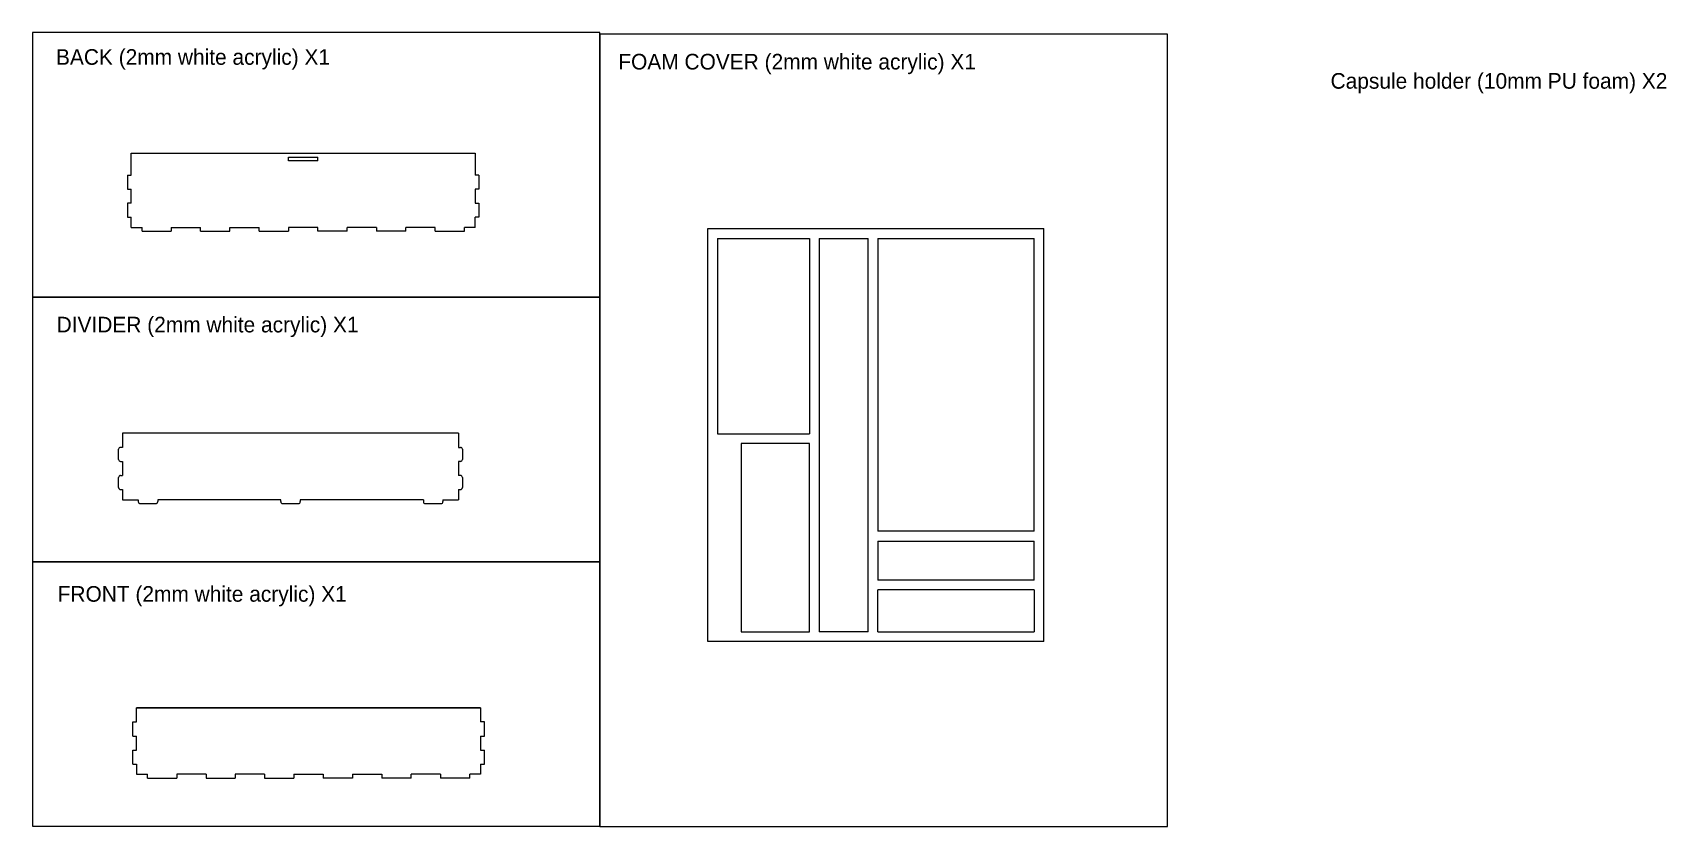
# Paper-space layout '2 mm Acrylic (2)' of a CAD drawing. Header units: inches. Extents: x 0 to 418, y 0 to 203.
# The model-space entities are those that its viewports show. They can reach past a viewport. Long polylines and large blocks are cut down to what shows.
import ezdxf

# ---------------------------------------------------------------- set-up
doc = ezdxf.new("R2010")
doc.units = ezdxf.units.IN
doc.header["$MEASUREMENT"] = 0
doc.layers.add('Layer 1', color=7, linetype='Continuous')

msp = doc.modelspace()

# ---------------------------------------------------------------- linework, layer by layer
at = {"layer": 'Layer 1', "color": 7, "lineweight": 9}
for points in [[(2266.85, 66.99), (2438.85, 66.99)], [(2266.85, -144.51), (2266.85, 66.99)], [(2438.85, -144.51), (2438.85, 66.99)], [(2271.85, 61.99), (2318.85, 61.99)], [(2271.85, 61.99), (2271.85, -38.01)], [(2318.85, 61.99), (2318.85, -38.01)], [(2323.85, 61.99), (2348.85, 61.99)], [(2323.85, 61.99), (2323.85, -139.51)], [(2348.85, -139.51), (2348.85, 61.99)], [(2353.85, 61.99), (2433.85, 61.99)], [(2353.85, 61.99), (2353.85, -88.01)], [(2433.85, -88.01), (2433.85, 61.99)], [(2271.85, -38.01), (2318.85, -38.01)], [(2283.85, -43.01), (2283.85, -139.51)], [(2318.85, -43.01), (2283.85, -43.01)], [(2318.85, -139.51), (2318.85, -43.01)], [(2433.85, -88.01), (2353.85, -88.01)], [(2353.85, -93.01), (2353.85, -113.01)], [(2353.85, -93.01), (2433.85, -93.01)], [(2433.85, -113.01), (2433.85, -93.01)], [(2433.85, -113.01), (2353.85, -113.01)], [(2353.85, -139.51), (2353.85, -118.01)], [(2433.85, -118.01), (2353.85, -118.01)], [(2433.85, -118.01), (2433.85, -139.51)], [(2283.85, -139.51), (2318.85, -139.51)], [(2348.85, -139.51), (2323.85, -139.51)], [(2353.85, -139.51), (2433.85, -139.51)], [(2438.85, -144.51), (2266.85, -144.51)], [(2379.42, -740.65), (2379.42, -729.45)], [(2379.42, -729.45), (2555.42, -729.45)], [(2459.92, -733.45), (2459.92, -731.45)], [(2459.92, -731.45), (2474.92, -731.45)], [(2474.92, -733.45), (2459.92, -733.45)], [(2474.92, -733.45), (2474.92, -731.45)], [(2555.42, -729.45), (2555.42, -740.65)], [(2377.42, -740.65), (2377.42, -747.85)], [(2377.42, -740.65), (2379.42, -740.65)], [(2557.42, -740.65), (2555.42, -740.65)], [(2557.42, -740.65), (2557.42, -747.85)], [(2377.42, -747.85), (2379.42, -747.85)], [(2379.42, -755.05), (2379.42, -747.85)], [(2557.42, -747.85), (2555.42, -747.85)], [(2555.42, -747.85), (2555.42, -755.05)], [(2377.42, -755.05), (2377.42, -762.25)], [(2379.42, -755.05), (2377.42, -755.05)], [(2555.42, -755.05), (2557.42, -755.05)], [(2557.42, -755.05), (2557.42, -762.25)], [(2377.42, -762.25), (2379.42, -762.25)], [(2379.42, -767.45), (2379.42, -762.25)], [(2379.42, -767.45), (2384.92, -767.45)], [(2384.92, -769.45), (2384.92, -767.45)], [(2399.92, -767.45), (2399.92, -769.45)], [(2399.92, -767.45), (2414.92, -767.45)], [(2414.92, -769.45), (2414.92, -767.45)], [(2429.92, -769.45), (2429.92, -767.45)], [(2429.92, -767.45), (2444.92, -767.45)], [(2444.92, -769.45), (2444.92, -767.45)], [(2474.92, -767.45), (2459.92, -767.45)], [(2459.92, -767.45), (2459.92, -769.45)], [(2474.92, -769.45), (2474.92, -767.45)], [(2504.92, -767.45), (2489.92, -767.45)], [(2489.92, -769.45), (2489.92, -767.45)], [(2504.92, -767.45), (2504.92, -769.45)], [(2534.92, -767.45), (2519.92, -767.45)], [(2519.92, -769.45), (2519.92, -767.45)], [(2534.92, -769.45), (2534.92, -767.45)], [(2555.42, -767.45), (2549.92, -767.45)], [(2549.92, -769.45), (2549.92, -767.45)], [(2557.42, -762.25), (2555.42, -762.25)], [(2555.42, -767.45), (2555.42, -762.25)], [(2384.92, -769.45), (2399.92, -769.45)], [(2414.92, -769.45), (2429.92, -769.45)], [(2444.92, -769.45), (2459.92, -769.45)], [(2489.92, -769.45), (2474.92, -769.45)], [(2519.92, -769.45), (2504.92, -769.45)], [(2534.92, -769.45), (2549.92, -769.45)], [(2381.42, -865.95), (2381.42, -873.15)], [(2553.42, -865.95), (2381.42, -865.95)], [(2553.42, -865.95), (2553.42, -873.15)], [(2379.42, -879.35), (2379.42, -874.15)], [(2381.42, -873.15), (2380.42, -873.15)], [(2553.42, -873.15), (2554.42, -873.15)], [(2555.42, -874.15), (2555.42, -879.35)], [(2380.42, -880.35), (2381.42, -880.35)], [(2381.42, -880.35), (2381.42, -887.55)], [(2554.42, -880.35), (2553.42, -880.35)], [(2553.42, -880.35), (2553.42, -887.55)], [(2379.42, -893.75), (2379.42, -888.55)], [(2380.42, -887.55), (2381.42, -887.55)], [(2380.42, -894.75), (2381.42, -894.75)], [(2381.42, -894.75), (2381.42, -899.95)], [(2554.42, -887.55), (2553.42, -887.55)], [(2553.42, -894.75), (2554.42, -894.75)], [(2553.42, -894.75), (2553.42, -899.95)], [(2555.42, -888.55), (2555.42, -893.75)], [(2381.42, -899.95), (2389.42, -899.95)], [(2389.42, -899.95), (2389.42, -900.95)], [(2390.42, -901.95), (2398.42, -901.95)], [(2399.42, -899.95), (2399.42, -900.95)], [(2462.42, -899.95), (2399.42, -899.95)], [(2462.42, -900.95), (2462.42, -899.95)], [(2463.42, -901.95), (2471.42, -901.95)], [(2535.42, -899.95), (2472.42, -899.95)], [(2472.42, -899.95), (2472.42, -900.95)], [(2535.42, -899.95), (2535.42, -900.95)], [(2536.42, -901.95), (2544.42, -901.95)], [(2545.42, -899.95), (2553.42, -899.95)], [(2545.42, -899.95), (2545.42, -900.95)], [(2379.42, -1025.83), (2555.42, -1025.83)], [(2379.42, -1033.03), (2379.42, -1025.83)], [(2555.42, -1025.83), (2379.42, -1025.83)], [(2555.42, -1025.83), (2555.42, -1033.03)], [(2377.42, -1040.23), (2377.42, -1033.03)], [(2377.42, -1033.03), (2379.42, -1033.03)], [(2557.42, -1033.03), (2555.42, -1033.03)], [(2557.42, -1040.23), (2557.42, -1033.03)], [(2377.42, -1040.23), (2379.42, -1040.23)], [(2379.42, -1047.43), (2379.42, -1040.23)], [(2555.42, -1040.23), (2557.42, -1040.23)], [(2555.42, -1040.23), (2555.42, -1047.43)], [(2377.42, -1054.63), (2377.42, -1047.43)], [(2377.42, -1047.43), (2379.42, -1047.43)], [(2555.42, -1047.43), (2557.42, -1047.43)], [(2557.42, -1054.63), (2557.42, -1047.43)], [(2377.42, -1054.63), (2379.42, -1054.63)], [(2379.42, -1054.63), (2379.42, -1059.83)], [(2379.42, -1059.83), (2384.92, -1059.83)], [(2384.92, -1061.83), (2384.92, -1059.83)], [(2384.92, -1061.83), (2399.92, -1061.83)], [(2399.92, -1059.83), (2399.92, -1061.83)], [(2414.92, -1059.83), (2399.92, -1059.83)], [(2414.92, -1059.83), (2414.92, -1061.83)], [(2414.92, -1061.83), (2429.92, -1061.83)], [(2429.92, -1059.83), (2429.92, -1061.83)], [(2444.92, -1059.83), (2429.92, -1059.83)], [(2444.92, -1059.83), (2444.92, -1061.83)], [(2444.92, -1061.83), (2459.92, -1061.83)], [(2459.92, -1059.83), (2474.92, -1059.83)], [(2459.92, -1059.83), (2459.92, -1061.83)], [(2474.92, -1059.83), (2474.92, -1061.83)], [(2489.92, -1061.83), (2474.92, -1061.83)], [(2489.92, -1059.83), (2504.92, -1059.83)], [(2489.92, -1059.83), (2489.92, -1061.83)], [(2504.92, -1059.83), (2504.92, -1061.83)], [(2519.92, -1061.83), (2504.92, -1061.83)], [(2534.92, -1059.83), (2519.92, -1059.83)], [(2519.92, -1061.83), (2519.92, -1059.83)], [(2534.92, -1059.83), (2534.92, -1061.83)], [(2549.92, -1061.83), (2534.92, -1061.83)], [(2555.42, -1059.83), (2549.92, -1059.83)], [(2549.92, -1061.83), (2549.92, -1059.83)], [(2555.42, -1054.63), (2557.42, -1054.63)], [(2555.42, -1054.63), (2555.42, -1059.83)]]:
    msp.add_lwpolyline(points, dxfattribs=at)
for points in [[(2380.42, -873.15), (2379.86, -873.15), (2379.42, -873.6), (2379.42, -874.15)], [(2555.42, -874.15), (2555.42, -873.6), (2554.97, -873.15), (2554.42, -873.15)], [(2379.42, -879.35), (2379.42, -879.9), (2379.86, -880.35), (2380.42, -880.35)], [(2554.42, -880.35), (2554.97, -880.35), (2555.42, -879.9), (2555.42, -879.35)], [(2380.42, -887.55), (2379.86, -887.55), (2379.42, -888), (2379.42, -888.55)], [(2379.42, -893.75), (2379.42, -894.3), (2379.86, -894.75), (2380.42, -894.75)], [(2555.42, -888.55), (2555.42, -888), (2554.97, -887.55), (2554.42, -887.55)], [(2554.42, -894.75), (2554.97, -894.75), (2555.42, -894.3), (2555.42, -893.75)], [(2389.42, -900.95), (2389.42, -901.5), (2389.86, -901.95), (2390.42, -901.95)], [(2398.42, -901.95), (2398.97, -901.95), (2399.42, -901.5), (2399.42, -900.95)], [(2462.42, -900.95), (2462.42, -901.5), (2462.86, -901.95), (2463.42, -901.95)], [(2471.42, -901.95), (2471.97, -901.95), (2472.42, -901.5), (2472.42, -900.95)], [(2535.42, -900.95), (2535.42, -901.5), (2535.86, -901.95), (2536.42, -901.95)], [(2544.42, -901.95), (2544.97, -901.95), (2545.42, -901.5), (2545.42, -900.95)]]:
    msp.add_open_spline(points, degree=3, dxfattribs=at)

psp = doc.layouts.new('2 mm Acrylic (2)')

# ---------------------------------------------------------------- texts
at = {"char_height": 4, "attachment_point": 1}
for s, width, insert in [('BACK (2mm white acrylic) X1', 111.0156, (6.1, 199.16)), ('FOAM COVER (2mm white acrylic) X1', 138.4457, (150.03, 197.96)), ('Capsule holder (10mm PU foam) X2', 126.9054, (332.34, 193.04)), ('DIVIDER (2mm white acrylic) X1', 111.0156, (6.27, 130.64)), ('FRONT (2mm white acrylic) X1', 111.0156, (6.53, 61.68))]:
    psp.add_mtext_dynamic_manual_height_columns(s, width=width, gutter_width=1, heights=[0], dxfattribs=dict(at, insert=insert))

# ---------------------------------------------------------------- viewports
at = {"layer": '0', "view_target_point": (29.05, 54.55)}
for center, view_center_point, status in [((72.7, 169.52), (2445.03, -790.02), 5), ((72.7, 101.78), (2451.49, -918.55), 4), ((72.7, 34.04), (2442.27, -1073.27), 3)]:
    psp.add_viewport(center=center, size=(145.15, 67.7407), view_center_point=view_center_point, view_height=135.4814, status=status, dxfattribs=at)
psp.add_viewport(center=(217.96, 101.6), size=(145.36, 202.866), view_center_point=(2327.8, -90.78), view_height=405.733, dxfattribs=at)

doc.saveas('drawing.dxf')
